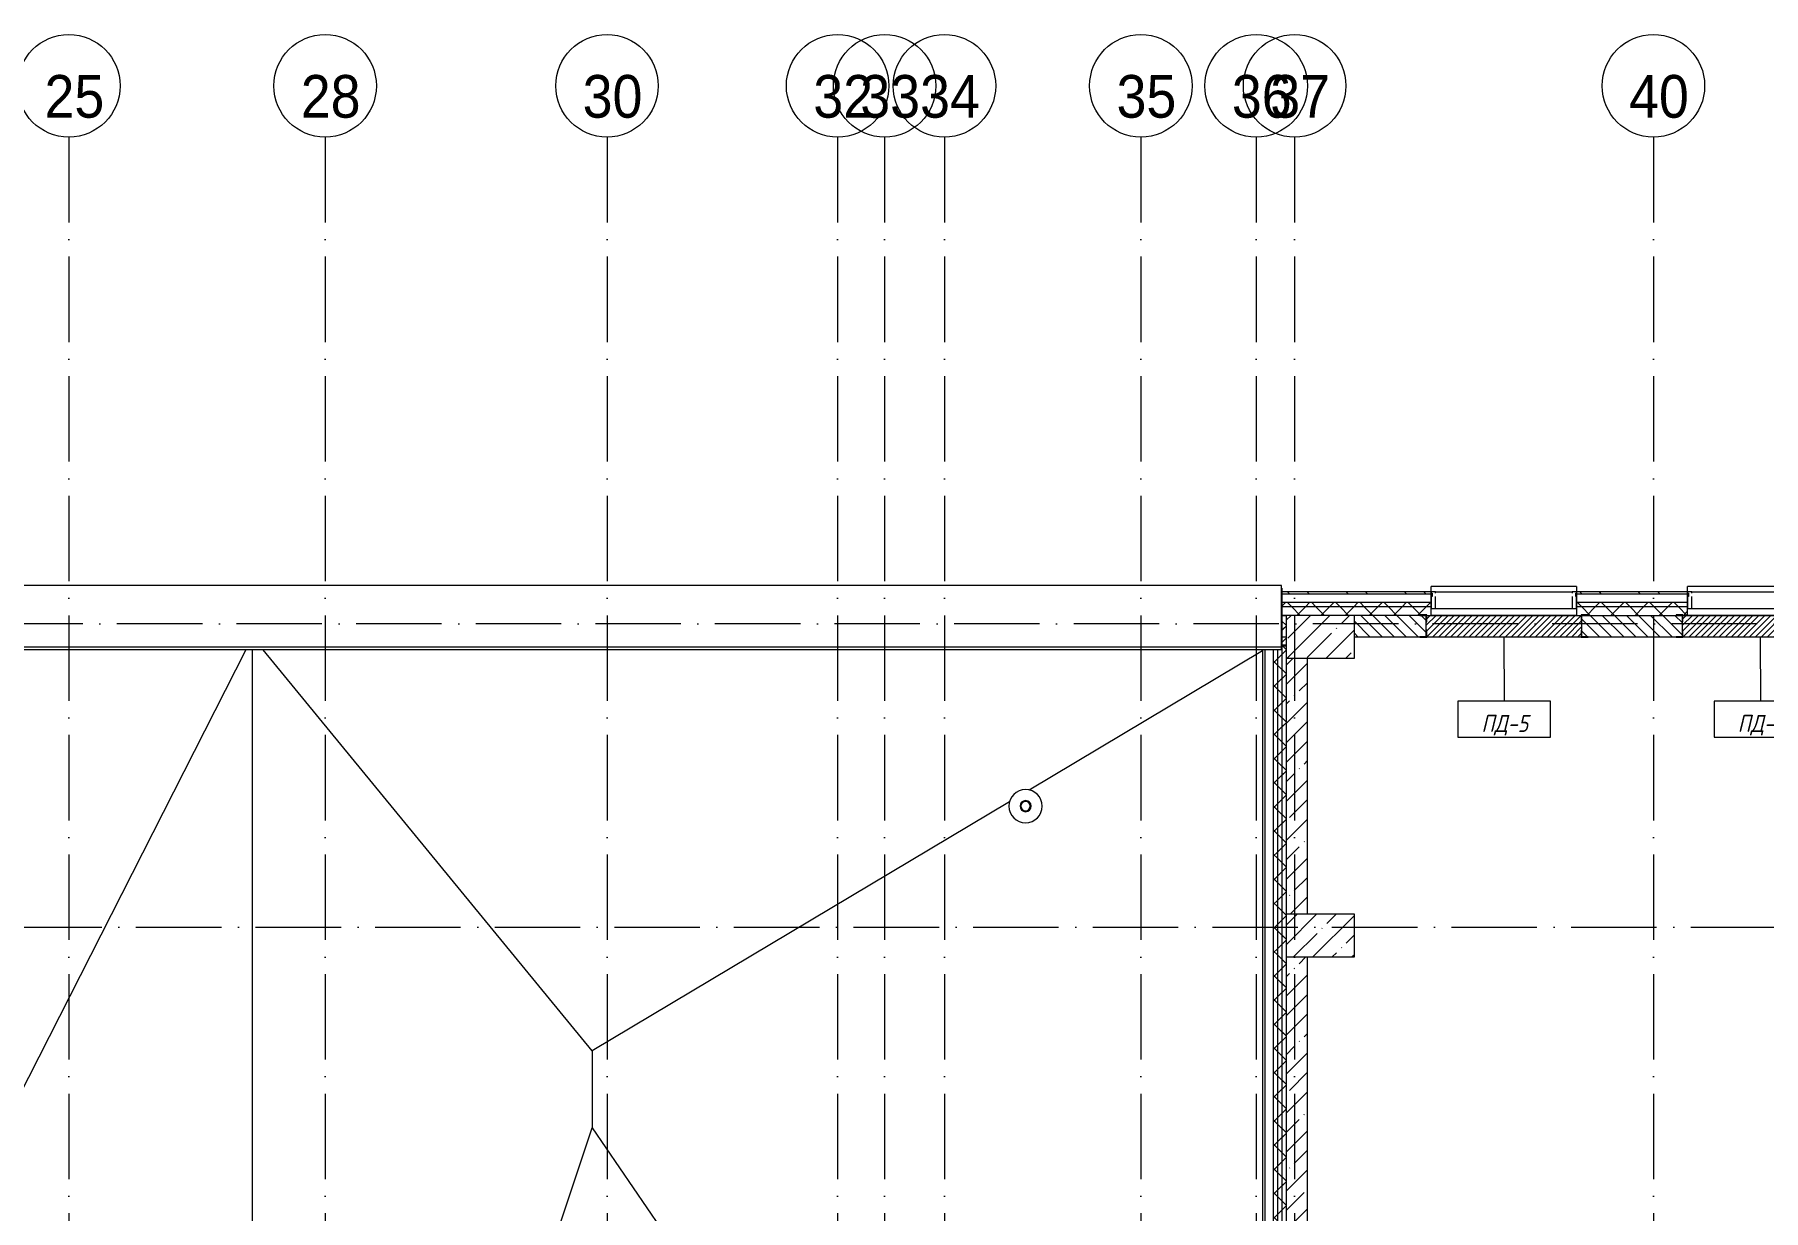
# Model space of a CAD drawing. Header units: millimetres. Extents: x -6467 to 106027, y -7090 to 195095.
# Drawn here: x 35549 to 55788, y 78714 to 92481 of the extents above; entities that cross this region are included whole.
import ezdxf

# ---------------------------------------------------------------- set-up
doc = ezdxf.new("R2010")
doc.units = ezdxf.units.MM
doc.linetypes.add('50_200_ШТРИХ_1Т_ш5_п1_п1_', pattern=[1400, 1000, -200, 0, -200])
for name, color, linetype, lineweight in [('A-FLOR', 7, 'Continuous', 9), ('A-FLOR-IDEN', 7, 'Continuous', 9), ('A-GLAZ', 7, 'Continuous', 5), ('A-GLAZ-CWMG', 7, 'Continuous', 9), ('A-GLAZ-CWMG-1', 7, 'Continuous', 20), ('A-ROOF', 7, 'Continuous', 9), ('A-WALL', 7, 'Continuous', 5), ('A-WALL-FNSH-1', 7, 'Continuous', 5), ('I-WALL', 7, 'Continuous', 5), ('S-COLS', 7, 'Continuous', 9), ('S-COLS-1', 7, 'Continuous', 5)]:
    doc.layers.add(name, color=color, linetype=linetype, lineweight=lineweight)
for name, color, linetype, lineweight, true_color in [('A-FLOR-PATT-5', 7, 'Continuous', 5, 0xfb8c13), ('A-GENM-1', 7, 'Continuous', 9, 0xaaaaaa), ('A-GENM-2', 7, 'Continuous', 20, 0xaaaaaa), ('A-WALL-3', 7, 'Continuous', 5, 0x787878), ('Оси-1', 7, 'Continuous', 20, 0xaaaaaa), ('Оси-2', 7, 'Continuous', 9, 0xaaaaaa), ('Оси-3', 7, '50_200_ШТРИХ_1Т_ш5_п1_п1_', 9, 0xaaaaaa)]:
    doc.layers.add(name, color=color, linetype=linetype, lineweight=lineweight, true_color=true_color)
doc.styles.add('Arial', font='arial.ttf', dxfattribs={"width": 0.9, "height": 500})
doc.styles.add('GOST Common_I', font='', dxfattribs={"width": 0.9, "height": 200})
doc.styles.get('GOST Common_I').set_extended_font_data('GOST Common', italic=True)
pattern_1 = [(45, (0, 0), (-228.0985, 228.0985), []), (45, (228.1, 0), (-228.0985, 228.0985), [403.225, -80.645, 6.706, -73.939])]
pattern_2 = [(45, (0, 0), (-141.42136, 141.42136), []), (135, (0, 0), (-141.42136, -141.42136), [])]

# ---------------------------------------------------------------- blocks, each defined once
blk = doc.blocks.new('BSC_Колонна _Прямоугольная - 500х800-V11-АИ_План этажа Радиаторы_2')
at = {"layer": 'S-COLS-1'}
h = blk.add_hatch(dxfattribs=at)
h.set_pattern_fill('FP_39', color=256, style=0, pattern_type=2)
h.set_pattern_definition([(315, (-85431.04, 50600), (228.0985, 228.0985), []), (315, (-85431.04, 50371.9), (228.0985, 228.0985), [403.225, -80.645, 6.706, -73.939])])
h.paths.add_polyline_path([(-250, 400), (-250, -400), (250, -400), (250, 400), (136, 400)])
for p, q in [((250, 400), (-250, 400)), ((-250, 400), (-250, -400)), ((250, -400), (250, 400)), ((-250, -400), (250, -400))]:
    blk.add_line(p, q, dxfattribs=at)
blk = doc.blocks.new('Прямоугольный импост - Импост структурный с накладкой - 180мм-V244-АИ_План этажа Радиаторы_2')
at = {"layer": 'A-GLAZ-CWMG'}
for p, q in [((63950, 85958), (65550, 85958)), ((63950, 85761), (65550, 85761))]:
    blk.add_line(p, q, dxfattribs=at)
blk = doc.blocks.new('Прямоугольный импост - Импост структурный с накладкой - 180мм-22437111-АИ_План этажа Радиаторы_2')
at = {"layer": 'A-GLAZ-CWMG-1'}
for p, q in [((-50, 0), (-50, 17)), ((-50, 17), (0, 17)), ((0, 0), (-10, 0)), ((-10, 0), (-10, -40)), ((0, 17), (0, 0)), ((-50, -180), (-50, -40)), ((0, -180), (-50, -180)), ((-10, -40), (0, -40)), ((0, -40), (0, -180))]:
    blk.add_line(p, q, dxfattribs=at)
blk = doc.blocks.new('Прямоугольный импост - Импост структурный с накладкой - 180мм-22437155-АИ_План этажа Радиаторы_2')
at = {"layer": 'A-GLAZ-CWMG-1'}
for p, q in [((0, 17), (-50, 17)), ((-50, 17), (-50, 0)), ((-10, -40), (-10, 0)), ((-10, 0), (0, 0)), ((0, 0), (0, 17)), ((-50, -40), (-50, -180)), ((-50, -180), (0, -180)), ((0, -40), (-10, -40)), ((0, -180), (0, -40))]:
    blk.add_line(p, q, dxfattribs=at)
blk = doc.blocks.new('141_Фартук_СКБ - 141_Фартук_СКБ-23336884-АИ_План этажа Радиаторы_2')
at = {"layer": 'A-GENM-1'}
for p, q in [((0, 721.15631), (26200, 721.15631)), ((0, 721.15631), (0, 689)), ((0, 689), (26200, 689)), ((0, 689), (0, 0)), ((0, 0), (0, -30)), ((0, -30), (26200, -30))]:
    blk.add_line(p, q, dxfattribs=at)
blk = doc.blocks.new('Элемент крепления - Пластина-V247-АИ_План этажа Радиаторы_2')
at = {"layer": 'A-GENM-1'}
for p, q in [((50147, 85999), (50149, 85999)), ((50149, 85999), (50149, 85349)), ((50149, 85349), (50147, 85349))]:
    blk.add_line(p, q, dxfattribs=at)
blk = doc.blocks.new('BSC_Колонна _Прямоугольная - 500х800-V291-АИ_План этажа Радиаторы_2')
at = {"layer": 'S-COLS-1'}
h = blk.add_hatch(dxfattribs=at)
h.set_pattern_fill('FP_187', color=256, style=0, pattern_type=2)
h.set_pattern_definition([(315, (-81931.04, 50600), (228.0985, 228.0985), []), (315, (-81931.04, 50371.9), (228.0985, 228.0985), [403.225, -80.645, 6.706, -73.939])])
h.paths.add_polyline_path([(-250, 400), (-250, -400), (250, -400), (250, 400)])
for p, q in [((250, 400), (-250, 400)), ((-250, 400), (-250, -400)), ((250, -400), (250, 400)), ((-250, -400), (250, -400))]:
    blk.add_line(p, q, dxfattribs=at)
blk = doc.blocks.new('Фахверк _газобетон торцы_460 - Фахверк _газобетон торцы_-25578462-АИ_План этажа Радиаторы_2')
at = {"layer": 'A-GENM-2'}
for p, q in [((89406, 156989), (89325, 156989)), ((89325, 156989), (89325, 156983)), ((89325, 156983), (89400, 156983)), ((89400, 156983), (89400, 156908)), ((89400, 156908), (89406, 156908)), ((89406, 156908), (89406, 156989)), ((89400, 156733), (89325, 156733)), ((89325, 156733), (89325, 156727)), ((89325, 156727), (89406, 156727)), ((89406, 156808), (89400, 156808)), ((89400, 156808), (89400, 156733)), ((89406, 156727), (89406, 156808))]:
    blk.add_line(p, q, dxfattribs=at)
blk = doc.blocks.new('Фахверк _газобетон торцы_461 - Фахверк _газобетон торцы_-25578490-АИ_План этажа Радиаторы_2')
at = {"layer": 'A-GENM-2'}
for p, q in [((89406, 11135), (89325, 11135)), ((89325, 11135), (89325, 11129)), ((89406, 11054), (89406, 11135)), ((89325, 11129), (89400, 11129)), ((89400, 11129), (89400, 11054)), ((89400, 11054), (89406, 11054)), ((89400, 10954), (89400, 10879)), ((89406, 10954), (89400, 10954)), ((89406, 10873), (89406, 10954)), ((89400, 10879), (89325, 10879)), ((89325, 10879), (89325, 10873)), ((89325, 10873), (89406, 10873))]:
    blk.add_line(p, q, dxfattribs=at)
blk = doc.blocks.new('Фахверк _газобетон торцы_462 - Фахверк _газобетон торцы_-25578510-АИ_План этажа Радиаторы_2')
at = {"layer": 'A-GENM-2'}
for p, q in [((89406, 156989), (89325, 156989)), ((89325, 156989), (89325, 156983)), ((89325, 156983), (89400, 156983)), ((89400, 156983), (89400, 156908)), ((89400, 156908), (89406, 156908)), ((89406, 156908), (89406, 156989)), ((89400, 156733), (89325, 156733)), ((89325, 156733), (89325, 156727)), ((89325, 156727), (89406, 156727)), ((89406, 156808), (89400, 156808)), ((89400, 156808), (89400, 156733)), ((89406, 156727), (89406, 156808))]:
    blk.add_line(p, q, dxfattribs=at)
blk = doc.blocks.new('Отлив_СКБ - Отлив витража-V412-АИ_План этажа Радиаторы_2')
at = {"layer": 'A-GLAZ'}
for p, q in [((0, 39), (0, 100)), ((1700, 100), (0, 100)), ((0, 2), (10, 2)), ((1690, 2), (1700, 2)), ((1700, 100), (1700, 39)), ((10, 0), (0, 0)), ((1700, 0), (1690, 0))]:
    blk.add_line(p, q, dxfattribs=at)
blk = doc.blocks.new('Кровельный аэратор - Кровельный аэратор-25705066-АИ_План этажа Радиаторы_2')
at = {"layer": 'A-GENM-1'}
for start, end in [(360, 180), (180, 360)]:
    blk.add_arc((0, 0), 195, start, end, dxfattribs=at)
at = {"layer": 'A-GENM-2'}
for radius, start, end in [(65, 360, 180), (65, 180, 360), (55, 0, 180), (55, 180, 0)]:
    blk.add_arc((0, 0), radius, start, end, dxfattribs=at)
blk = doc.blocks.new('Ось сетки - Круг_Ø6_00__ISO-2_5_0_9K_-17386508-АИ_План этажа Радиаторы_2')
at = {"layer": 'Оси-1'}
blk.add_circle((0, 0), 3, dxfattribs=at)
blk = doc.blocks.new('AAR_СКБ_Марка_Перекрытия_1 мм - Марка пола-27961726-АИ_План этажа Радиаторы_2')
at = {"layer": 'A-FLOR-IDEN'}
for p, q in [((2.72, 2.1), (-2.69, 2.1)), ((-2.69, 2.1), (-2.69, 0)), ((2.72, 0), (2.72, 2.1)), ((-2.69, 0), (2.72, 0))]:
    blk.add_line(p, q, dxfattribs=at)

msp = doc.modelspace()

# ---------------------------------------------------------------- hatches: boundary and pattern name
at = {"layer": 'A-FLOR-PATT-5'}
h = msp.add_hatch(dxfattribs=at)
h.set_pattern_fill('FP_374', color=256, style=0, pattern_type=2)
h.set_pattern_definition([(225, (52750.02, 85555.87), (35.3553, -35.3553), [])])
h.paths.add_polyline_path([(53654, 85431), (53654, 85506), (53660, 85506), (53660, 85606), (53654, 85606), (53654, 85681), (51846, 85681), (51846, 85606), (51840, 85606), (51840, 85506), (51846, 85506), (51846, 85431), (53600, 85431)])
h = msp.add_hatch(dxfattribs=at)
h.set_pattern_fill('FP_375', color=256, style=0, pattern_type=2)
h.set_pattern_definition([(225, (55750.02, 85555.87), (35.3553, -35.3553), [])])
h.paths.add_polyline_path([(56654, 85431), (56654, 85506), (56660, 85506), (56660, 85606), (56654, 85606), (56654, 85681), (54846, 85681), (54846, 85606), (54840, 85606), (54840, 85506), (54846, 85506), (54846, 85431), (56600, 85431)])
at = {"layer": 'A-WALL'}
h = msp.add_hatch(dxfattribs=at)
h.set_pattern_fill('FP_125', color=256, style=0, pattern_type=2)
h.set_pattern_definition(pattern_2)
h.paths.add_polyline_path([(101350, 85781), (101400, 85781), (101400, 85831), (94624, 85831), (94624, 85781), (101243, 85781)])
h.paths.add_polyline_path([(89785, 85781), (89785, 85831), (88590, 85831), (88590, 85781), (89616, 85781)])
h.paths.add_polyline_path([(91485, 85781), (93774, 85781), (93774, 85831), (91485, 85831)])
h.paths.add_polyline_path([(86890, 85781), (86890, 85831), (85700, 85831), (85700, 85781), (86709, 85781)])
h.paths.add_polyline_path([(80895, 85781), (81100, 85781), (81100, 85831), (79905, 85831), (79905, 85781)])
h.paths.add_polyline_path([(82800, 85781), (84000, 85781), (84000, 85831), (82800, 85831)])
h.paths.add_polyline_path([(78010, 85781), (78010, 85831), (77010, 85831), (77010, 85781), (77573, 85781)])
h.paths.add_polyline_path([(75310, 85781), (75310, 85831), (71600, 85831), (71600, 85781), (75082, 85781)])
h.paths.add_polyline_path([(69268, 85781), (69900, 85781), (69900, 85831), (68600, 85831), (68600, 85781)])
h.paths.add_polyline_path([(65600, 85781), (66900, 85781), (66900, 85831), (65600, 85831)])
h.paths.add_polyline_path([(63900, 85781), (63900, 85831), (62600, 85831), (62600, 85781), (62624, 85781)])
h.paths.add_polyline_path([(60900, 85781), (60900, 85831), (59600, 85831), (59600, 85781), (60133, 85781)])
h.paths.add_polyline_path([(57900, 85781), (57900, 85831), (56600, 85831), (56600, 85781), (57641, 85781)])
h.paths.add_polyline_path([(54900, 85781), (54900, 85831), (53600, 85831), (53600, 85781), (54319, 85781)])
h.paths.add_polyline_path([(51900, 85781), (51900, 85831), (50149, 85831), (50149, 85781), (50997, 85781)])
h = msp.add_hatch(dxfattribs=at)
h.set_pattern_fill('FP_1', color=256, style=0, pattern_type=2)
h.set_pattern_definition(pattern_1)
h.paths.add_polyline_path([(50200, 85431), (50200, 85681), (50149, 85681), (50149, 85431), (50167, 85431)])
h.paths.add_polyline_path([(23700, 85431), (23944, 85431), (23944, 85681), (23700, 85681), (23700, 85567)])
h = msp.add_hatch(dxfattribs=at)
h.set_pattern_fill('FP_125', color=256, style=0, pattern_type=2)
h.set_pattern_definition(pattern_2)
h.paths.add_polyline_path([(101250, 85681), (101350, 85681), (101350, 85781), (94624, 85781), (94624, 85681), (101243, 85681)])
h.paths.add_polyline_path([(93000, 85681), (93774, 85681), (93774, 85781), (91485, 85781), (91485, 85681), (92522, 85681)])
h.paths.add_polyline_path([(89785, 85681), (89785, 85781), (88590, 85781), (88590, 85681), (89616, 85681)])
h.paths.add_polyline_path([(86709, 85681), (86890, 85681), (86890, 85781), (85700, 85781), (85700, 85681), (85878, 85681)])
h.paths.add_polyline_path([(84000, 85681), (84000, 85781), (82800, 85781), (82800, 85681), (83387, 85681)])
h.paths.add_polyline_path([(81100, 85681), (81100, 85781), (79905, 85781), (79905, 85681), (80895, 85681)])
h.paths.add_polyline_path([(78010, 85681), (78010, 85781), (77010, 85781), (77010, 85681), (77573, 85681)])
h.paths.add_polyline_path([(75310, 85681), (75310, 85781), (71600, 85781), (71600, 85681), (75082, 85681)])
h.paths.add_polyline_path([(68600, 85681), (69900, 85681), (69900, 85781), (68600, 85781)])
h.paths.add_polyline_path([(66900, 85681), (66900, 85781), (65600, 85781), (65600, 85681), (65946, 85681)])
h.paths.add_polyline_path([(63900, 85681), (63900, 85781), (62600, 85781), (62600, 85681), (62624, 85681)])
h.paths.add_polyline_path([(57900, 85681), (57900, 85781), (56600, 85781), (56600, 85681), (57641, 85681)])
h.paths.add_polyline_path([(59600, 85681), (60900, 85681), (60900, 85781), (59600, 85781)])
h.paths.add_polyline_path([(54900, 85681), (54900, 85781), (53600, 85781), (53600, 85681), (54319, 85681)])
h.paths.add_polyline_path([(51900, 85681), (51900, 85781), (50149, 85781), (50149, 85681), (51000, 85681)])
h = msp.add_hatch(dxfattribs=at)
h.set_pattern_fill('FP_52', color=256, style=0, pattern_type=2)
h.set_pattern_definition([(45, (0, 0), (-70.71068, 70.71068), []), (135, (0, 0), (-70.71068, -70.71068), [])])
h.paths.add_polyline_path([(50147, 85331), (50200, 85331), (50200, 85431), (50149, 85431), (50149, 85349), (50147, 85349)])
h.paths.add_polyline_path([(23700, 85331), (23947, 85331), (23947, 85349), (23944, 85349), (23944, 85431), (23700, 85431)])
h = msp.add_hatch(dxfattribs=at)
h.set_pattern_fill('FP_127', color=256, style=0, pattern_type=2)
h.set_pattern_definition([(45, (0, 0), (-150.8683, 150.8683), [213.36, -35.56, 7.112, -35.56]), (45, (0, 150.77), (-150.8683, 150.8683), []), (50, (0, 0), (255.05767, -22.3145), [26.67, -293.37]), (355, (0, 0), (-49.3404, 267.47914), [21.336, -234.696]), (100.451, (21.25, -1.86), (205.71947, 245.16356), [22.666, -249.326]), (46.184, (0, 71.12), (379.511, -58.86), [40.005, -440.055]), (96.636, (31.63, 66.2), (332.3634, 346.3991), [33.999, -373.989]), (351.184, (0, 71.12), (332.3669, 346.3953), [32.004, -352.044]), (21, (35.56, 53.34), (212.26017, -143.17112), [26.67, -293.37]), (326, (35.56, 53.34), (86.52236, 257.8632), [21.336, -234.696]), (71.451, (53.25, 41.4), (298.78395, 114.6901), [22.666, -249.326]), (37.5, (0, 0), (4.32385, 118.37751), [6.706, -225.146, 6.706, -231.546, -235.585]), (37.5, (0, 0), (4.32385, 118.37751), [-470.103, 6.706, -228.879]), (7.5, (0, 0), (93.54758, 140.2533), [6.706, -129.134, 6.706, -219.812, -89.789]), (7.5, (0, 0), (93.54758, 140.2533), [-362.356, 6.706, -83.083]), (327.5, (-79.3, 0), (189.82734, -8.02019), [6.706, -82.194, 6.706, -270.662, -368.046]), (327.5, (-79.3, 0), (189.82734, -8.02019), [-366.268, 6.706, -361.34]), (317.5, (-114.86, 0), (207.38114, 35.59764), [6.706, -108.864, 6.706, -177.495, -261.366]), (317.5, (-114.86, 0), (207.38114, 35.59764), [-299.771, 6.706, -254.66])])
h.paths.add_polyline_path([(50167, 85326), (50200, 85326), (50200, 85331), (50147, 85331), (50147, 85326)])
h.paths.add_polyline_path([(23700, 85326), (23947, 85326), (23947, 85331), (23700, 85331)])
h = msp.add_hatch(dxfattribs=at)
h.set_pattern_fill('FP_125', color=256, style=0, pattern_type=2)
h.set_pattern_definition(pattern_2)
h.paths.add_polyline_path([(50100, 67881), (50100, 85278), (50050, 85278), (50050, 67881)])
h = msp.add_hatch(dxfattribs=at)
h.set_pattern_fill('FP_125', color=256, style=0, pattern_type=2)
h.set_pattern_definition(pattern_2)
h.paths.add_polyline_path([(50100, 67781), (50200, 67781), (50200, 85324), (50147, 85324), (50147, 85278), (50100, 85278), (50100, 67881)])
h = msp.add_hatch(dxfattribs=at)
h.set_pattern_fill('FP_1', color=256, style=0, pattern_type=2)
h.set_pattern_definition(pattern_1)
h.paths.add_polyline_path([(50200, 67431), (50450, 67431), (50450, 69881), (50200, 69881), (50200, 68091)])
h.paths.add_polyline_path([(50450, 70381), (50450, 75331), (50200, 75331), (50200, 70381)])
h.paths.add_polyline_path([(50200, 75831), (50450, 75831), (50450, 81681), (50200, 81681), (50200, 81344)])
h.paths.add_polyline_path([(50253, 82181), (50450, 82181), (50450, 85181), (50200, 85181), (50200, 82181)])
at = {"layer": 'A-WALL-3'}
h = msp.add_hatch(dxfattribs=at)
h.set_pattern_fill('FP_124', color=256, style=0, pattern_type=2)
h.set_pattern_definition([(135, (0, 0), (-342.1478, -342.1478), []), (135, (228.1, 0), (-342.1478, -342.1478), [])])
h.paths.add_polyline_path([(101500, 85931), (101527, 85931), (101527, 85958), (94624, 85958), (94624, 85931), (101243, 85931)])
h.paths.add_polyline_path([(93768, 85931), (93774, 85931), (93774, 85958), (91485, 85958), (91485, 85931), (93353, 85931)])
h.paths.add_polyline_path([(89785, 85931), (89785, 85958), (88590, 85958), (88590, 85931), (89616, 85931)])
h.paths.add_polyline_path([(86890, 85931), (86890, 85958), (85700, 85958), (85700, 85931), (86709, 85931)])
h.paths.add_polyline_path([(84000, 85931), (84000, 85958), (82800, 85958), (82800, 85931), (83387, 85931)])
h.paths.add_polyline_path([(81100, 85931), (81100, 85958), (79905, 85958), (79905, 85931), (80895, 85931)])
h.paths.add_polyline_path([(77573, 85931), (78010, 85931), (78010, 85958), (77010, 85958), (77010, 85931)])
h.paths.add_polyline_path([(75310, 85931), (75310, 85958), (71600, 85958), (71600, 85931), (75082, 85931)])
h.paths.add_polyline_path([(69900, 85931), (69900, 85958), (68600, 85958), (68600, 85931), (69268, 85931)])
h.paths.add_polyline_path([(66900, 85931), (66900, 85958), (65600, 85958), (65600, 85931), (65946, 85931)])
h.paths.add_polyline_path([(63900, 85931), (63900, 85958), (62600, 85958), (62600, 85931), (62624, 85931)])
h.paths.add_polyline_path([(59600, 85931), (60900, 85931), (60900, 85958), (59600, 85958)])
h.paths.add_polyline_path([(56600, 85931), (57900, 85931), (57900, 85958), (56600, 85958)])
h.paths.add_polyline_path([(54900, 85931), (54900, 85958), (53600, 85958), (53600, 85931), (54319, 85931)])
h.paths.add_polyline_path([(51900, 85931), (51900, 85958), (50149, 85958), (50149, 85931), (50997, 85931)])
at = {"layer": 'I-WALL'}
h = msp.add_hatch(dxfattribs=at)
h.set_pattern_fill('FP_125', color=256, style=0, pattern_type=2)
h.set_pattern_definition(pattern_2)
h.paths.add_polyline_path([(50200, 74131), (50200, 85681), (50150, 85681), (50150, 74131)])
h = msp.add_hatch(dxfattribs=at)
h.set_pattern_fill('FP_2', color=256, style=0, pattern_type=2)
h.set_pattern_definition([(135, (0, 0), (-70.71068, -70.71068), [])])
h.paths.add_polyline_path([(54840, 85431), (54840, 85681), (53660, 85681), (53660, 85431), (54319, 85431)])
h.paths.add_polyline_path([(56745, 85431), (56745, 85681), (56660, 85681), (56660, 85431)])
h.paths.add_polyline_path([(51840, 85431), (51840, 85681), (51000, 85681), (51000, 85431)])

# ---------------------------------------------------------------- linework, layer by layer
at = {"layer": 'A-FLOR'}
for p, q in [((53600, 85681), (51900, 85681)), ((56600, 85681), (54900, 85681)), ((51846, 85431), (53654, 85431)), ((54846, 85431), (56654, 85431))]:
    msp.add_line(p, q, dxfattribs=at)
at = {"layer": 'A-FLOR-IDEN'}
for p, q in [((52750, 85431), (52753, 84676)), ((55750, 85431), (55753, 84676))]:
    msp.add_line(p, q, dxfattribs=at)
at = {"layer": 'A-ROOF'}
for p, q in [((38022, 85278), (34821, 78981)), ((38100, 68058), (38100, 85278)), ((42078, 80583), (38226, 85278)), ((49923, 85266), (47193, 83636)), ((46962, 83498), (42078, 80583)), ((42078, 80583), (42078, 79682)), ((38193, 68058), (42078, 79682)), ((42078, 79682), (49923, 68187))]:
    msp.add_line(p, q, dxfattribs=at)
at = {"layer": 'A-WALL'}
for p, q in [((51900, 85931), (50149, 85931)), ((51900, 85831), (50149, 85831)), ((54900, 85931), (53600, 85931)), ((54900, 85831), (53600, 85831)), ((51900, 85781), (50149, 85781)), ((50200, 85681), (50149, 85681)), ((50150, 85681), (50150, 74131)), ((51840, 85681), (51000, 85681)), ((51840, 85431), (51840, 85681)), ((51900, 85681), (53600, 85681)), ((54900, 85781), (53600, 85781)), ((53660, 85681), (53660, 85431)), ((54840, 85431), (54840, 85681)), ((54900, 85681), (56600, 85681)), ((50149, 85431), (50200, 85431)), ((51000, 85431), (51840, 85431)), ((53660, 85431), (54840, 85431)), ((49950, 85278), (49950, 68031)), ((50050, 85278), (50050, 67931)), ((50100, 85278), (50100, 67881)), ((50200, 85331), (50147, 85331)), ((50200, 85181), (50200, 82181)), ((50450, 82181), (50450, 85181)), ((50200, 81681), (50200, 75831)), ((50450, 75831), (50450, 81681))]:
    msp.add_line(p, q, dxfattribs=at)
at = {"layer": 'A-WALL-FNSH-1'}
for p, q in [((51900, 85958), (50149, 85958)), ((51900, 85681), (51900, 85958)), ((54900, 85958), (53600, 85958)), ((53600, 85958), (53600, 85681)), ((54900, 85681), (54900, 85958)), ((50149, 85681), (50200, 85681)), ((51840, 85681), (51900, 85681)), ((53600, 85681), (54900, 85681)), ((49923, 85278), (49923, 68058)), ((50147, 85326), (50200, 85326)), ((50200, 85324), (50147, 85324))]:
    msp.add_line(p, q, dxfattribs=at)
at = {"layer": 'Оси-3'}
for p, q in [((35950, 91281), (35950, 52458)), ((38950, 91281), (38950, 52458)), ((42250, 91281), (42250, 66936)), ((44950, 91281), (44950, 52458)), ((45500, 91281), (45500, 52458)), ((46200, 91281), (46200, 76631)), ((48500, 91281), (48500, 52458)), ((49850, 91281), (49850, 66936)), ((50300, 91281), (50300, 66936)), ((54500, 91281), (54500, 52458)), ((104718, 85581), (-5267, 85581)), ((-5267, 82031), (104718, 82031))]:
    msp.add_line(p, q, dxfattribs=at)

# ---------------------------------------------------------------- block references
at = {"layer": 'A-FLOR-IDEN', "xscale": 199.9999999999999, "yscale": 199.9999999999999, "zscale": 199.9999999999999}
for p in [(52750, 84255), (55750, 84255)]:
    msp.add_blockref('AAR_СКБ_Марка_Перекрытия_1 мм - Марка пола-27961726-АИ_План этажа Радиаторы_2', p, dxfattribs=at)
at = {"layer": 'A-GENM-1', "rotation": 180}
for name, p in [('141_Фартук_СКБ - 141_Фартук_СКБ-23336884-АИ_План этажа Радиаторы_2', (50147, 85999)), ('Фахверк _газобетон торцы_461 - Фахверк _газобетон торцы_-25578490-АИ_План этажа Радиаторы_2', (143060, 96560))]:
    msp.add_blockref(name, p, dxfattribs=at)
at = {"layer": 'A-GENM-1'}
for name, p in [('Элемент крепления - Пластина-V247-АИ_План этажа Радиаторы_2', (0, 0)), ('Фахверк _газобетон торцы_462 - Фахверк _газобетон торцы_-25578510-АИ_План этажа Радиаторы_2', (-37560, -71302)), ('Фахверк _газобетон торцы_460 - Фахверк _газобетон торцы_-25578462-АИ_План этажа Радиаторы_2', (-34560, -71302)), ('Кровельный аэратор - Кровельный аэратор-25705066-АИ_План этажа Радиаторы_2', (47150, 83447))]:
    msp.add_blockref(name, p, dxfattribs=at)
at = {"layer": 'A-GLAZ'}
for p in [(51900, 85919), (54900, 85919)]:
    msp.add_blockref('Отлив_СКБ - Отлив витража-V412-АИ_План этажа Радиаторы_2', p, dxfattribs=at)
at = {"layer": 'A-GLAZ-CWMG', "extrusion": (0, 0, -1)}
for p in [(-51900, 85941), (-54900, 85941)]:
    msp.add_blockref('Прямоугольный импост - Импост структурный с накладкой - 180мм-22437111-АИ_План этажа Радиаторы_2', p, dxfattribs=at)
at = {"layer": 'A-GLAZ-CWMG'}
for name, p in [('Прямоугольный импост - Импост структурный с накладкой - 180мм-V244-АИ_План этажа Радиаторы_2', (-12000, 0)), ('Прямоугольный импост - Импост структурный с накладкой - 180мм-22437155-АИ_План этажа Радиаторы_2', (53600, 85941)), ('Прямоугольный импост - Импост структурный с накладкой - 180мм-V244-АИ_План этажа Радиаторы_2', (-9000, 0))]:
    msp.add_blockref(name, p, dxfattribs=at)
at = {"layer": 'S-COLS', "rotation": 89.9999999999999}
for name, p in [('BSC_Колонна _Прямоугольная - 500х800-V11-АИ_План этажа Радиаторы_2', (50600, 85431)), ('BSC_Колонна _Прямоугольная - 500х800-V291-АИ_План этажа Радиаторы_2', (50600, 81931))]:
    msp.add_blockref(name, p, dxfattribs=at)
at = {"layer": 'Оси-1', "xscale": 199.9999999999999, "yscale": 199.9999999999999, "zscale": 199.9999999999999, "rotation": 180}
for p in [(35950, 91881), (38950, 91881), (42250, 91881), (44950, 91881), (45500, 91881), (46200, 91881), (48500, 91881), (49850, 91881), (50300, 91881), (54500, 91881)]:
    msp.add_blockref('Ось сетки - Круг_Ø6_00__ISO-2_5_0_9K_-17386508-АИ_План этажа Радиаторы_2', p, dxfattribs=at)

# ---------------------------------------------------------------- texts
at = {"layer": 'A-FLOR-IDEN', "char_height": 200, "width": 583.2, "attachment_point": 5, "line_spacing_factor": 1.022766, "style": 'GOST Common_I'}
for insert in [(52761, 84395), (55761, 84395)]:
    msp.add_mtext('\\pxqc,t0.9,1.8,2.7,3.6,4.5,5.4,6.3,7.2,8.1,9,9.9,10.8,11.7,12.6,13.5,14.4,15.3,16.2,17.1,18,18.9,19.8,20.7,21.6,22.5,23.4,24.3,25.2,26.1,27,27.9,28.8;{ПД-5}', dxfattribs=dict(at, insert=insert))
at = {"layer": 'Оси-2', "char_height": 500, "width": 702, "attachment_point": 5, "line_spacing_factor": 0.936439, "style": 'Arial'}
for s, insert in [('\\pxqc,t4.572,9.144,13.716,18.288,22.86,27.432,32.004,36.576,41.148,45.72,50.292,54.864,59.436,64.008,68.58,73.152,77.724,82.296,86.868,91.44,96.012,100.584,105.156,109.728,114.3,118.872,123.444,128.016,132.588,137.16,141.732,146.304;{25}', (36015, 91754)), ('\\pxqc,t4.572,9.144,13.716,18.288,22.86,27.432,32.004,36.576,41.148,45.72,50.292,54.864,59.436,64.008,68.58,73.152,77.724,82.296,86.868,91.44,96.012,100.584,105.156,109.728,114.3,118.872,123.444,128.016,132.588,137.16,141.732,146.304;{28}', (39015, 91754)), ('\\pxqc,t4.572,9.144,13.716,18.288,22.86,27.432,32.004,36.576,41.148,45.72,50.292,54.864,59.436,64.008,68.58,73.152,77.724,82.296,86.868,91.44,96.012,100.584,105.156,109.728,114.3,118.872,123.444,128.016,132.588,137.16,141.732,146.304;{30}', (42315, 91754)), ('\\pxqc,t4.572,9.144,13.716,18.288,22.86,27.432,32.004,36.576,41.148,45.72,50.292,54.864,59.436,64.008,68.58,73.152,77.724,82.296,86.868,91.44,96.012,100.584,105.156,109.728,114.3,118.872,123.444,128.016,132.588,137.16,141.732,146.304;{32}', (45015, 91754)), ('\\pxqc,t4.572,9.144,13.716,18.288,22.86,27.432,32.004,36.576,41.148,45.72,50.292,54.864,59.436,64.008,68.58,73.152,77.724,82.296,86.868,91.44,96.012,100.584,105.156,109.728,114.3,118.872,123.444,128.016,132.588,137.16,141.732,146.304;{33}', (45565, 91754)), ('\\pxqc,t4.572,9.144,13.716,18.288,22.86,27.432,32.004,36.576,41.148,45.72,50.292,54.864,59.436,64.008,68.58,73.152,77.724,82.296,86.868,91.44,96.012,100.584,105.156,109.728,114.3,118.872,123.444,128.016,132.588,137.16,141.732,146.304;{34}', (46265, 91754)), ('\\pxqc,t4.572,9.144,13.716,18.288,22.86,27.432,32.004,36.576,41.148,45.72,50.292,54.864,59.436,64.008,68.58,73.152,77.724,82.296,86.868,91.44,96.012,100.584,105.156,109.728,114.3,118.872,123.444,128.016,132.588,137.16,141.732,146.304;{35}', (48565, 91754)), ('\\pxqc,t4.572,9.144,13.716,18.288,22.86,27.432,32.004,36.576,41.148,45.72,50.292,54.864,59.436,64.008,68.58,73.152,77.724,82.296,86.868,91.44,96.012,100.584,105.156,109.728,114.3,118.872,123.444,128.016,132.588,137.16,141.732,146.304;{36}', (49915, 91754)), ('\\pxqc,t4.572,9.144,13.716,18.288,22.86,27.432,32.004,36.576,41.148,45.72,50.292,54.864,59.436,64.008,68.58,73.152,77.724,82.296,86.868,91.44,96.012,100.584,105.156,109.728,114.3,118.872,123.444,128.016,132.588,137.16,141.732,146.304;{37}', (50365, 91754)), ('\\pxqc,t4.572,9.144,13.716,18.288,22.86,27.432,32.004,36.576,41.148,45.72,50.292,54.864,59.436,64.008,68.58,73.152,77.724,82.296,86.868,91.44,96.012,100.584,105.156,109.728,114.3,118.872,123.444,128.016,132.588,137.16,141.732,146.304;{40}', (54565, 91754))]:
    msp.add_mtext(s, dxfattribs=dict(at, insert=insert))

doc.saveas('drawing.dxf')
